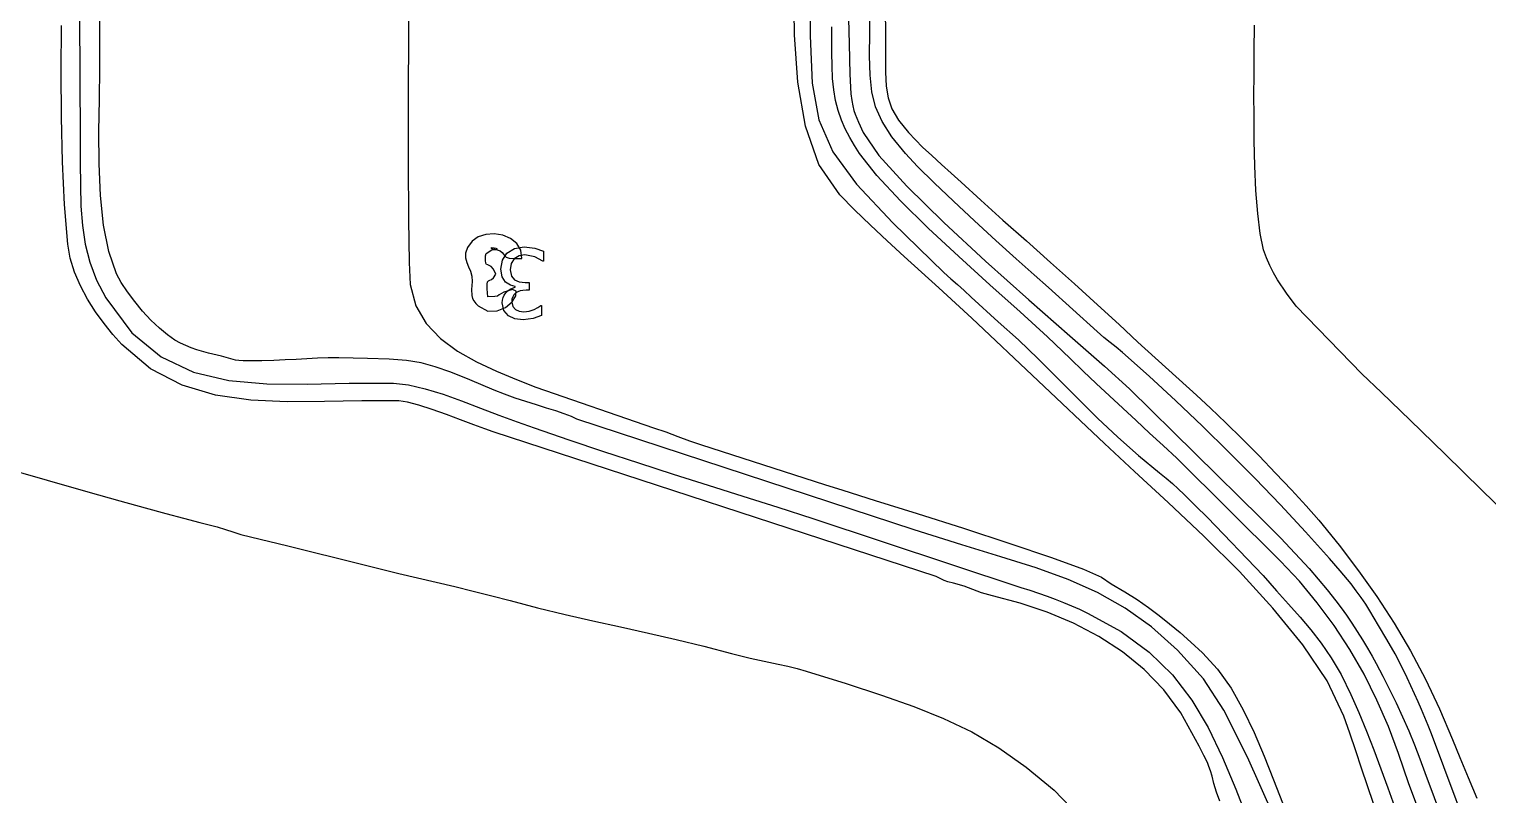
# Model space of a CAD drawing. Extents: x -90 to 90, y -127 to 123.
# Drawn here: x -27.8 to 42.1, y -52 to -15.4 of the extents above; entities that cross this region are included whole.
import ezdxf

# ---------------------------------------------------------------- set-up
doc = ezdxf.new("R2010")
doc.units = 0
doc.layers.add('CAPA_1', color=7, linetype='CONTINUOUS')

msp = doc.modelspace()

# ---------------------------------------------------------------- linework, layer by layer
at = {"layer": 'CAPA_1', "color": 2}
for points in [[(-25.3931, -11.7401), (-25.3505, -20.5946), (-25.3485, -21.7661), (-25.3428, -22.8435), (-25.3137, -23.8431), (-25.2415, -24.781), (-25.1064, -25.6736), (-24.8889, -26.537), (-24.5693, -27.3875), (-24.1277, -28.2413), (-22.8833, -29.9128), (-21.4771, -31.0679), (-19.9216, -31.7992), (-18.2297, -32.199), (-16.414, -32.36), (-14.487, -32.3744), (-12.4615, -32.335), (-10.3501, -32.334), (-9.6231, -32.4111), (-8.8228, -32.594), (-7.9694, -32.8567), (-7.0832, -33.1734), (-6.1842, -33.518), (-5.2929, -33.8647), (-4.4292, -34.1876), (-3.6136, -34.4608), (-1.9459, -35.0391), (-0.2797, -35.5986), (1.3859, -36.1437), (3.0518, -36.6791), (4.7189, -37.2092), (6.3881, -37.7386), (8.0602, -38.2717), (9.7361, -38.8131), (19.6973, -42.1097), (20.1318, -42.245), (20.5507, -42.3838), (20.9568, -42.5269), (21.3531, -42.6752), (21.7427, -42.8296), (22.1285, -42.9908), (22.5136, -43.1598), (22.9009, -43.3373), (24.5144, -44.2177), (25.8539, -45.2076), (26.9639, -46.3065), (27.8894, -47.5138), (28.6752, -48.829), (29.366, -50.2514), (30.0065, -51.7806), (30.6417, -53.4158)], [(31.7965, -53.0384), (30.5586, -50.2452), (29.4238, -47.9904), (28.4541, -46.4934), (27.2051, -45.1165), (25.9629, -44.0009), (24.696, -43.098), (23.3726, -42.359), (21.9612, -41.7353), (20.4301, -41.1781), (18.7476, -40.6389), (16.8822, -40.0688), (14.5946, -39.36), (-1.5706, -34.0517), (-1.827, -33.9283), (-2.1677, -33.7956), (-2.5686, -33.6592), (-3.017, -33.5174), (-3.5001, -33.3685), (-4.0054, -33.2107), (-4.5202, -33.0423), (-5.0318, -32.8614), (-5.5276, -32.6664), (-6.6952, -32.176), (-7.602, -31.8074), (-8.3443, -31.542), (-9.0184, -31.3616), (-9.7205, -31.2478), (-10.5468, -31.1821), (-11.5937, -31.1461), (-12.9573, -31.1215), (-13.4787, -31.1216), (-13.9904, -31.136), (-14.4996, -31.1598), (-15.0135, -31.1885), (-15.5392, -31.2174), (-16.084, -31.2417), (-16.655, -31.2569), (-17.2596, -31.2582), (-17.5437, -31.2513), (-17.7521, -31.2384), (-17.9055, -31.2195), (-18.0251, -31.1948), (-18.2468, -31.1279), (-18.5851, -31.0386), (-19.2024, -30.894), (-19.7643, -30.733), (-20.0316, -30.6387), (-20.2936, -30.5312), (-20.5531, -30.4074), (-20.813, -30.2642), (-21.1712, -30.0186), (-21.5592, -29.6925), (-21.961, -29.3045), (-22.3602, -28.8734), (-22.7408, -28.4178), (-23.0867, -27.9563), (-23.3816, -27.5076), (-23.6095, -27.0903), (-23.9873, -26.0265), (-24.2358, -24.7581), (-24.3797, -23.3396), (-24.444, -21.8258), (-24.4536, -20.2711), (-24.4335, -18.7301), (-24.4084, -17.2574), (-24.4034, -15.9077), (-24.4063, -14.9678)]]:
    msp.add_lwpolyline(points, dxfattribs=at)
at = {"layer": 'CAPA_1', "color": 30}
for points in [[(-9.6256, -12.6363), (-9.6339, -15.5012), (-9.6396, -18.6452), (-9.6384, -21.7475), (-9.6259, -24.4872), (-9.5977, -26.5434), (-9.5494, -27.5951), (-9.2736, -28.6182), (-8.7751, -29.4771), (-8.0971, -30.1957), (-7.2828, -30.798), (-6.3752, -31.308), (-5.4176, -31.7496), (-4.453, -32.1468), (-3.5246, -32.5236), (2.1137, -34.4634), (2.7008, -34.6612), (3.2746, -34.8769), (3.8393, -35.0892), (4.3992, -35.2774), (10.3047, -37.177), (11.1779, -37.4555), (12.7283, -37.9413), (14.7293, -38.5704), (16.9546, -39.2789), (19.1774, -40.0026), (21.1715, -40.6778), (22.7101, -41.2403), (23.5669, -41.6261), (24.0336, -41.9435), (24.68, -42.3231), (25.2663, -42.6951), (25.8083, -43.0679), (26.3217, -43.4502), (26.8224, -43.8505), (27.3262, -44.2772), (27.8487, -44.7388), (28.4058, -45.244), (29.1253, -46.0226), (29.7681, -46.9428), (30.3459, -47.9694), (30.8701, -49.0672), (31.3525, -50.2011), (31.8045, -51.3358), (32.2377, -52.4363)], [(36.5884, -52.4563), (36.2992, -51.6161), (36.0198, -50.7749), (35.7432, -49.9353), (35.4624, -49.0998), (35.1705, -48.271), (34.3666, -46.5925), (33.2054, -44.8568), (31.7758, -43.0995), (30.1666, -41.3557), (28.4666, -39.6608), (26.7646, -38.0502), (25.1496, -36.5591), (23.7103, -35.2229), (17.3541, -29.2115), (16.5771, -28.4936), (15.7702, -27.7589), (14.9464, -27.0128), (14.1184, -26.261), (13.2993, -25.5088), (12.5019, -24.7618), (11.7391, -24.0254), (11.0239, -23.3051), (10.0305, -21.8458), (9.3889, -20.0101), (9.025, -17.9077), (8.8649, -15.6485), (8.8343, -13.3421)]]:
    msp.add_lwpolyline(points, dxfattribs=at)
at = {"layer": 'CAPA_1', "color": 242}
for points in [[(9.6165, -12.6615), (9.6066, -15.6857), (9.7016, -17.9507), (10.0234, -19.7178), (10.6941, -21.2481), (11.8359, -22.8029), (13.5706, -24.6435), (16.0205, -27.0311), (16.3449, -27.3296), (16.6638, -27.6066), (16.9856, -27.8889), (17.3184, -28.203), (18.6155, -29.3845), (19.5825, -30.2563), (20.5348, -31.1696), (21.4797, -32.1085), (22.4245, -33.0569), (23.3763, -33.9988), (24.3425, -34.9183), (25.3304, -35.7993), (26.3472, -36.6259), (26.6612, -36.8778), (26.9578, -37.135), (27.2418, -37.3969), (27.518, -37.663), (28.0666, -38.2058), (28.6423, -38.7594), (31.3139, -41.5468), (31.9422, -42.2684), (32.5277, -42.9175), (33.0767, -43.5288), (33.5959, -44.1371), (34.0917, -44.777), (34.5707, -45.4832), (35.0394, -46.2905), (35.5043, -47.2335), (35.8863, -48.1043), (36.2518, -48.9928), (36.6035, -49.8932), (36.9443, -50.7998), (37.2772, -51.7068), (37.6051, -52.6086)], [(38.7875, -52.8847), (38.2844, -51.512), (37.7839, -50.0644), (37.3088, -48.7714), (36.7588, -47.5046), (36.1384, -46.2712), (35.452, -45.0784), (34.7039, -43.9333), (33.8985, -42.8431), (33.0402, -41.815), (32.1334, -40.8561), (27.1778, -35.9179), (26.5228, -35.3143), (25.8709, -34.7169), (25.2227, -34.1235), (24.5789, -33.532), (23.9403, -32.94), (23.3074, -32.3455), (22.6811, -31.7464), (22.0619, -31.1403), (20.9762, -30.1058), (19.6679, -28.913), (18.2233, -27.6133), (16.7287, -26.2586), (15.2702, -24.9003), (13.934, -23.5902), (12.8065, -22.3797), (11.9737, -21.3207), (11.7308, -20.9478), (11.5032, -20.5596), (11.295, -20.153), (11.1101, -19.7246), (10.9526, -19.2711), (10.8268, -18.7892), (10.7365, -18.2755), (10.686, -17.7268), (10.6623, -17.1226), (10.651, -16.5084), (10.6488, -15.8871), (10.6526, -15.2619)]]:
    msp.add_lwpolyline(points, dxfattribs=at)
at = {"layer": 'CAPA_1', "color": 29}
for points in [[(11.433, -14.274), (11.4715, -16.0778), (11.5115, -17.5329), (11.551, -18.4647), (11.6012, -18.7904), (11.6508, -19.0495), (11.7039, -19.2619), (11.7641, -19.4476), (11.9216, -19.8186), (12.1542, -20.3221), (12.9003, -21.4175), (14.2445, -22.8953), (16.0089, -24.6269), (18.0157, -26.4837), (20.0868, -28.3374), (22.0444, -30.0593), (23.7105, -31.521), (24.9074, -32.594), (31.202, -38.7963), (31.6802, -39.2771), (32.1489, -39.7559), (32.6087, -40.2356), (33.0601, -40.7193), (33.5035, -41.2099), (33.9397, -41.7104), (34.3691, -42.2238), (34.7922, -42.753), (35.04, -43.0816), (35.2967, -43.4422), (35.5568, -43.8257), (35.8151, -44.2227), (36.0663, -44.6238), (36.305, -45.0199), (36.5259, -45.4015), (36.7237, -45.7595), (37.0421, -46.3639), (37.3605, -46.9935), (37.675, -47.6425), (37.9817, -48.3053), (38.2766, -48.976), (38.5561, -49.6488), (38.8161, -50.318), (39.0527, -50.9779), (41.7784, -58.2828)], [(41.7812, -55.5816), (39.3765, -49.1289), (39.2155, -48.7307), (39.0546, -48.343), (38.8924, -47.9625), (38.7276, -47.5858), (38.5588, -47.2094), (38.3848, -46.8299), (38.2041, -46.4441), (38.0155, -46.0484), (37.6237, -45.2856), (37.2314, -44.599), (36.8315, -43.9329), (36.4171, -43.2315), (36.2263, -42.9205), (36.0082, -42.5997), (35.7692, -42.2738), (35.5155, -41.9472), (34.9897, -41.31), (34.4814, -40.7241), (33.3318, -39.4427), (32.141, -38.1624), (30.9168, -36.8894), (29.6668, -35.6301), (28.3988, -34.3907), (27.1205, -33.1777), (25.8396, -31.9972), (24.5638, -30.8555), (24.2633, -30.6027), (23.9756, -30.3751), (23.6784, -30.1376), (23.3494, -29.8552), (21.0212, -27.748), (20.3362, -27.1427), (19.4753, -26.3726), (18.5021, -25.492), (17.4801, -24.5552), (16.4729, -23.6163), (15.5442, -22.7296), (14.7575, -21.9495), (14.1765, -21.3302), (13.5214, -20.5222), (13.0552, -19.7955), (12.7466, -19.0978), (12.5643, -18.3769), (12.4768, -17.5805), (12.453, -16.6562), (12.4615, -15.5519), (12.4709, -14.2152)]]:
    msp.add_lwpolyline(points, dxfattribs=at)
at = {"layer": 'CAPA_1', "color": 3}
for points in [[(13.2029, -14.4078), (13.2156, -15.6472), (13.2211, -16.6381), (13.2214, -17.4381), (13.2503, -18.0971), (13.3414, -18.6648), (13.5281, -19.191), (13.8442, -19.7256), (14.3232, -20.3184), (14.9988, -21.0193), (15.4316, -21.4292), (15.8947, -21.8481), (16.3693, -22.2721), (16.8365, -22.6976), (17.7849, -23.5663), (18.841, -24.515), (19.9665, -25.5166), (21.1236, -26.544), (22.2741, -27.5701), (23.38, -28.5679), (24.4031, -29.5102), (25.3055, -30.37), (28.1124, -32.9066), (28.7792, -33.5185), (29.5192, -34.2243), (30.3051, -34.9966), (31.1097, -35.8081), (31.9055, -36.6311), (32.6653, -37.4383), (33.3617, -38.2022), (33.9675, -38.8953), (34.9504, -40.0917), (35.8803, -41.3093), (36.7577, -42.554), (37.5833, -43.8317), (38.3574, -45.1482), (39.0807, -46.5093), (39.7536, -47.9208), (40.3767, -49.3887), (40.7302, -50.2614), (41.1213, -51.21), (41.5358, -52.2097)], [(29.2252, -52.3559), (29.0752, -51.9256), (28.9506, -51.498), (28.8597, -51.1596), (28.7804, -50.8948), (28.7072, -50.6834), (28.6347, -50.5049), (28.4703, -50.1655), (28.2438, -49.7141), (27.3564, -48.1197), (26.5459, -47.0199), (25.6096, -46.0482), (24.5654, -45.1975), (23.4312, -44.4611), (22.2247, -43.8318), (20.964, -43.3029), (19.6667, -42.8673), (18.3508, -42.5181), (17.8218, -42.3679), (17.3962, -42.2099), (16.9793, -42.0535), (16.4766, -41.908), (16.1975, -41.8366), (16.0235, -41.777), (15.8665, -41.7039), (15.6382, -41.5923), (-5.5726, -34.6624), (-5.9666, -34.5199), (-6.5014, -34.3174), (-7.1309, -34.0788), (-7.8089, -33.8281), (-8.4893, -33.589), (-9.1261, -33.3855), (-9.673, -33.2415), (-10.0839, -33.181), (-11.8635, -33.1703), (-13.6544, -33.2081), (-15.4337, -33.2234), (-17.1786, -33.1451), (-18.8663, -32.9021), (-20.4739, -32.4233), (-21.9787, -31.6375), (-23.3578, -30.4738), (-23.7845, -30.0008), (-24.2108, -29.4749), (-24.6221, -28.9043), (-25.0043, -28.2972), (-25.3426, -27.6616), (-25.6228, -27.0057), (-25.8305, -26.3377), (-25.9511, -25.6656), (-26.1102, -23.7676), (-26.2059, -21.7302), (-26.252, -19.5943), (-26.262, -17.4012), (-26.2499, -15.1918)], [(43.5301, -39.1607), (41.7884, -37.4477), (40.0085, -35.7086), (38.3503, -34.0972), (36.9739, -32.7674), (36.039, -31.8733), (32.8958, -28.6454), (32.4312, -28.0168), (31.996, -27.3794), (31.7986, -27.0464), (31.6195, -26.698), (31.4624, -26.3298), (31.331, -25.9375), (31.1655, -25.1635), (31.0447, -24.1952), (30.9616, -23.0914), (30.9093, -21.9109), (30.8808, -20.7127), (30.8692, -19.5556), (30.8675, -18.4984), (30.8689, -17.6001), (30.8749, -16.4102), (30.8874, -15.1753)], [(-29.3883, -36.27), (-26.9372, -36.9751), (-24.9878, -37.5303), (-23.45, -37.9623), (-22.2341, -38.2981), (-21.2502, -38.5645), (-20.4084, -38.7883), (-19.6189, -38.9965), (-18.7919, -39.2158), (-18.3918, -39.3337), (-18.0336, -39.4515), (-17.6567, -39.5689), (-17.2004, -39.6859), (-15.4137, -40.1206), (-11.8749, -41.002), (-10.9865, -41.2271), (-10.0946, -41.4432), (-9.2008, -41.6538), (-8.307, -41.8623), (-7.4146, -42.0721), (-6.5254, -42.2866), (-5.6411, -42.5092), (-4.7633, -42.7434), (-3.4516, -43.0883), (-2.1308, -43.4082), (-0.8032, -43.7116), (0.5286, -44.0072), (1.8624, -44.3033), (3.1955, -44.6088), (4.5257, -44.9321), (5.8505, -45.2817), (6.2863, -45.3946), (6.7297, -45.4972), (7.1785, -45.5938), (7.6304, -45.6883), (8.0833, -45.785), (8.535, -45.8879), (8.9833, -46.0011), (9.4259, -46.1288), (11.3283, -46.7193), (13.0324, -47.2658), (14.5777, -47.8077), (16.0033, -48.3844), (17.3485, -49.0354), (18.6528, -49.7999), (19.9553, -50.7174), (21.2954, -51.8274), (22.8764, -53.4749)]]:
    msp.add_lwpolyline(points, dxfattribs=at)
at = {"layer": 'CAPA_1'}
for points in [[(13.2029, -14.4078), (13.2156, -15.6472), (13.2211, -16.6381), (13.2214, -17.4381), (13.2503, -18.0971), (13.3414, -18.6648), (13.5281, -19.191), (13.8442, -19.7256), (14.3232, -20.3184), (14.9988, -21.0193), (15.4316, -21.4292), (15.8947, -21.8481), (16.3693, -22.2721), (16.8365, -22.6976), (17.7849, -23.5663), (18.841, -24.515), (19.9665, -25.5166), (21.1236, -26.544), (22.2741, -27.5701), (23.38, -28.5679), (24.4031, -29.5102), (25.3055, -30.37), (28.1124, -32.9066), (28.7792, -33.5185), (29.5192, -34.2243), (30.3051, -34.9966), (31.1097, -35.8081), (31.9055, -36.6311), (32.6653, -37.4383), (33.3617, -38.2022), (33.9675, -38.8953), (34.9504, -40.0917), (35.8803, -41.3093), (36.7577, -42.554), (37.5833, -43.8317), (38.3574, -45.1482), (39.0807, -46.5093), (39.7536, -47.9208), (40.3767, -49.3887), (40.7302, -50.2614), (41.1213, -51.21), (41.5358, -52.2097)], [(43.5301, -39.1607), (41.7884, -37.4477), (40.0085, -35.7086), (38.3503, -34.0972), (36.9739, -32.7674), (36.039, -31.8733), (32.8958, -28.6454), (32.4312, -28.0168), (31.996, -27.3794), (31.7986, -27.0464), (31.6195, -26.698), (31.4624, -26.3298), (31.331, -25.9375), (31.1655, -25.1635), (31.0447, -24.1952), (30.9616, -23.0914), (30.9093, -21.9109), (30.8808, -20.7127), (30.8692, -19.5556), (30.8675, -18.4984), (30.8689, -17.6001), (30.8749, -16.4102), (30.8874, -15.1753)]]:
    msp.add_lwpolyline(points, dxfattribs=at)
at = {"layer": 'CAPA_1', "color": 7}
for points in [[(-5.8316, -28.1887), (-5.862, -27.8152), (-5.8642, -27.5894), (-5.8412, -27.4714), (-5.7958, -27.4214), (-5.7309, -27.3995), (-5.6495, -27.3659), (-5.5543, -27.2807), (-5.4484, -27.1041), (-5.5612, -26.8741), (-5.6647, -26.7475), (-5.756, -26.6899), (-5.8325, -26.6667), (-5.8912, -26.6432), (-5.9293, -26.585), (-5.9441, -26.4574), (-5.9326, -26.2258), (-5.9031, -26.112), (-5.6369, -25.9333), (-5.4222, -25.9244), (-5.3687, -25.9055), (-5.4226, -25.8831), (-5.5302, -25.8631), (-5.6378, -25.8519), (-5.6917, -25.8555), (-5.6382, -25.8803), (-5.4235, -25.9324), (-5.2386, -25.9925), (-5.1339, -26.0653), (-5.0741, -26.1434), (-5.0235, -26.2193), (-4.9469, -26.2854), (-4.8086, -26.3344), (-4.5732, -26.3587), (-4.2053, -26.351), (-4.2423, -25.9538), (-4.4315, -25.6351), (-4.7339, -25.3978), (-5.1106, -25.2447), (-5.5227, -25.1788), (-5.9311, -25.2029), (-6.297, -25.3198), (-6.5814, -25.5325), (-6.7963, -25.832), (-6.8917, -26.0931), (-6.8967, -26.3266), (-6.84, -26.5432), (-6.7506, -26.7536), (-6.6575, -26.9687), (-6.5894, -27.1992), (-6.5754, -27.4558), (-6.6048, -27.8385), (-6.5934, -28.1363), (-6.5594, -28.2652), (-6.4997, -28.3872), (-6.4092, -28.507), (-6.2827, -28.6295), (-5.8206, -28.8728), (-5.3726, -28.8703), (-4.9758, -28.6982), (-4.6673, -28.4328), (-4.4841, -28.1504), (-4.4635, -27.9273), (-4.6424, -27.8396), (-5.0581, -27.9637), (-5.2872, -28.0932), (-5.3667, -28.1564), (-5.4852, -28.1795), (-5.8316, -28.1887)], [(-4.0981, -28.9084), (-3.8544, -28.8791), (-3.6152, -28.8012), (-3.4264, -28.7055), (-3.2829, -28.6122), (-3.2559, -28.6122), (-3.2559, -29.0889), (-3.6546, -29.2324), (-4.1351, -29.2971), (-4.5347, -29.2509), (-4.8432, -29.1074), (-5.0685, -28.8459), (-5.144, -28.4872), (-5.1326, -28.3526), (-5.0982, -28.2264), (-5.0409, -28.1088), (-4.9605, -27.9997), (-4.8645, -27.9041), (-4.7592, -27.8278), (-4.6449, -27.7708), (-4.5216, -27.7329), (-4.5216, -27.7012), (-4.7491, -27.631), (-4.9736, -27.4845), (-5.1433, -27.2346), (-5.2088, -26.8628), (-5.1309, -26.4432), (-4.9103, -26.1053), (-4.5555, -25.8731), (-4.0834, -25.7937), (-3.5813, -25.8546), (-3.1633, -26.0019), (-3.1633, -26.4786), (-3.1949, -26.4786), (-3.5767, -26.2781), (-4.0564, -26.1824), (-4.3334, -26.2264), (-4.5655, -26.3706), (-4.7028, -26.5905), (-4.7507, -26.8944), (-4.6974, -27.1952), (-4.5486, -27.3811), (-4.3233, -27.4752), (-4.041, -27.5014), (-3.8482, -27.5014), (-3.8482, -27.8763), (-3.9978, -27.8763), (-4.1435, -27.8853), (-4.2749, -27.9123), (-4.3919, -27.9573), (-4.4946, -28.0206), (-4.5782, -28.1011), (-4.638, -28.1981), (-4.6739, -28.3114), (-4.6859, -28.441), (-4.6365, -28.6585), (-4.51, -28.8043), (-4.3202, -28.886), (-4.0981, -28.9084)], [(-4.0981, -28.9084), (-3.8544, -28.8791), (-3.6152, -28.8012), (-3.4264, -28.7055), (-3.2829, -28.6122), (-3.2559, -28.6122), (-3.2559, -29.0889), (-3.6546, -29.2324), (-4.1351, -29.2971), (-4.5347, -29.2509), (-4.8432, -29.1074), (-5.0685, -28.8459), (-5.144, -28.4872), (-5.1326, -28.3526), (-5.0982, -28.2264), (-5.0409, -28.1088), (-4.9605, -27.9997), (-4.8645, -27.9041), (-4.7592, -27.8278), (-4.6449, -27.7708), (-4.5216, -27.7329), (-4.5216, -27.7012), (-4.7491, -27.631), (-4.9736, -27.4845), (-5.1433, -27.2346), (-5.2088, -26.8628), (-5.1309, -26.4432), (-4.9103, -26.1053), (-4.5555, -25.8731), (-4.0834, -25.7937), (-3.5813, -25.8546), (-3.1633, -26.0019), (-3.1633, -26.4786), (-3.1949, -26.4786), (-3.5767, -26.2781), (-4.0564, -26.1824), (-4.3334, -26.2264), (-4.5655, -26.3706), (-4.7028, -26.5905), (-4.7507, -26.8944), (-4.6974, -27.1952), (-4.5486, -27.3811), (-4.3233, -27.4752), (-4.041, -27.5014), (-3.8482, -27.5014), (-3.8482, -27.8763), (-3.9978, -27.8763), (-4.1435, -27.8853), (-4.2749, -27.9123), (-4.3919, -27.9573), (-4.4946, -28.0206), (-4.5782, -28.1011), (-4.638, -28.1981), (-4.6739, -28.3114), (-4.6859, -28.441), (-4.6365, -28.6585), (-4.51, -28.8043), (-4.3202, -28.886), (-4.0981, -28.9084)]]:
    msp.add_lwpolyline(points, close=True, dxfattribs=at)

doc.saveas('drawing.dxf')
